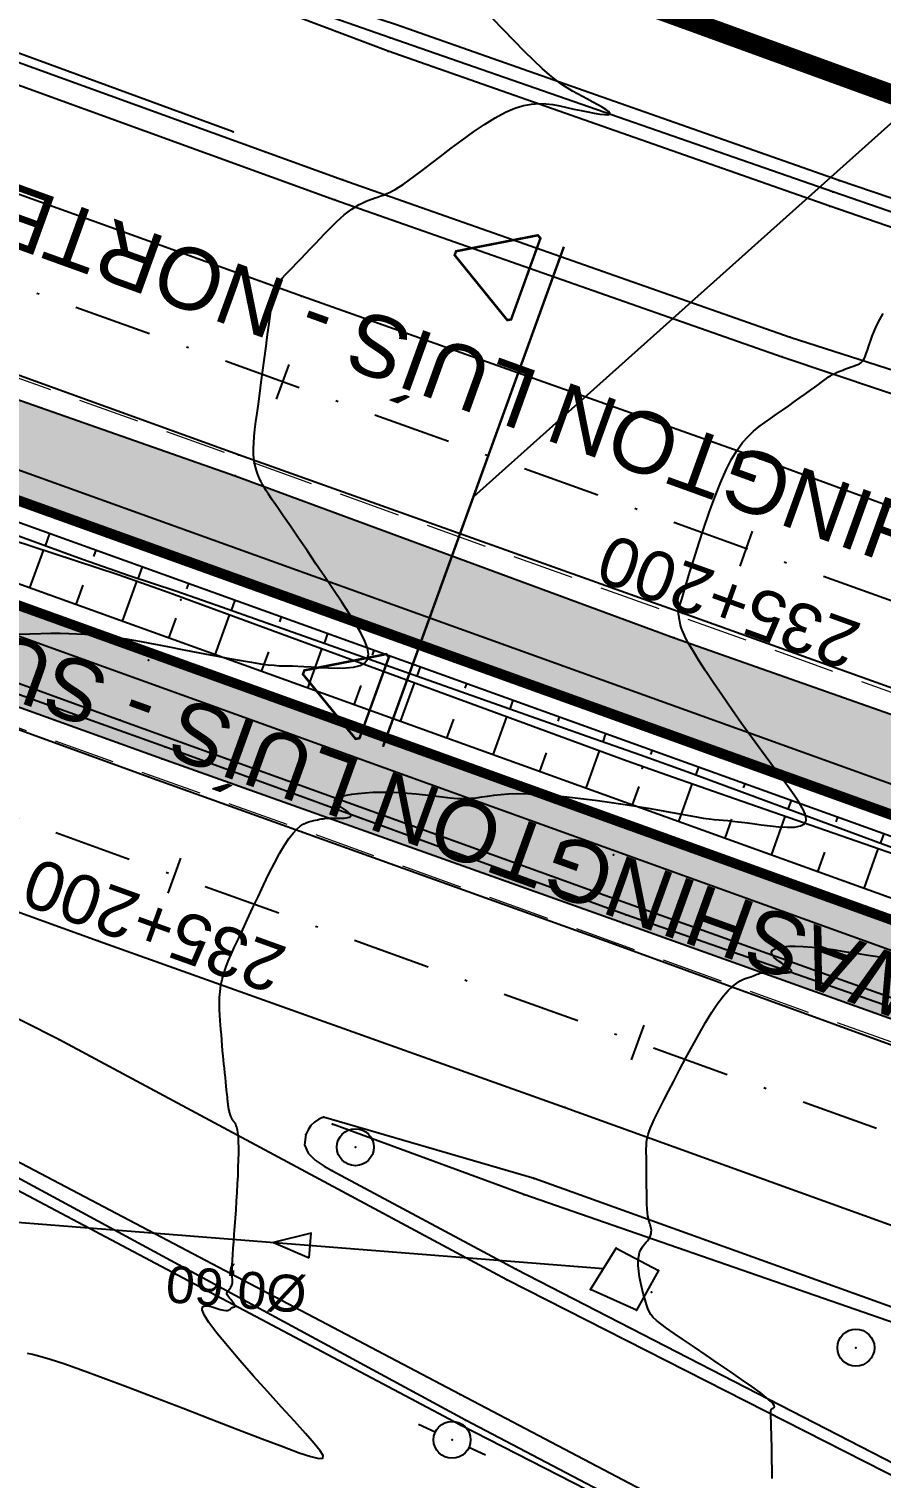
# Model space of a CAD drawing. Header units: metres. Extents: x 820373 to 834957, y 7564678 to 7566875.
# Drawn here: x 821637.9 to 821672.5, y 7564833.9 to 7564892.8 of the extents above; entities that cross this region are included whole.
import ezdxf
from ezdxf.enums import TextEntityAlignment as Align

# ---------------------------------------------------------------- set-up
doc = ezdxf.new("R2010")
doc.units = ezdxf.units.M
for name, pattern in [('XREF_GEO$0$DASHDOT', [25.4, 12.7, -6.35, 0, -6.35]), ('XREF_GEO$0$DASHED2', [0.375, 0.25, -0.125]), ('XREF_GEO$0$DGNStyle3', [83.551646, 59.679747, -23.871899]), ('XREF_GEO$0$DIVIDE', [1.25, 0.5, -0.25, 0, -0.25, 0, -0.25]), ('XREF_SPV$0$DASHED2', [0.375, 0.25, -0.125])]:
    doc.linetypes.add(name, pattern=pattern)
for name, color, linetype in [('XREF_GEO$0$F-HZ-ACOSTAMENTO', 73, 'Continuous'), ('XREF_GEO$0$F-HZ-BARREIRA', 107, 'Continuous'), ('XREF_GEO$0$F-HZ-BORDO', 165, 'Continuous'), ('XREF_GEO$0$F-HZ-EIXO', 42, 'XREF_GEO$0$DASHDOT'), ('XREF_GEO$0$F-HZ-ESTACA', 73, 'Continuous'), ('XREF_GEO$0$F-HZ-FAIXA-DOMINIO-EXIST', 252, 'XREF_GEO$0$DIVIDE'), ('XREF_GEO$0$F-HZ-NOMES', 134, 'Continuous'), ('XREF_GEO$0$F-HZ-OFFSET', 11, 'Continuous'), ('XREF_GEO$0$F-HZ-OFFSET-ATERRO', 42, 'Continuous'), ('XREF_PAV$0$P-TH01_FXAD_227.95_237.15_C_PAV.TIPO-V', 214, 'Continuous'), ('XREF_PAV$0$P-TH01_FXAD_230.75_240.70_D_PAV.TIPO-V', 214, 'Continuous'), ('XREF_SPV$0$P-SEÇÕES', 2, 'Continuous'), ('XREF_TOP$0$T-DI-CERCA_DE_ARAME', 23, 'XREF_TOP$0$CERCA_DE_ARAME'), ('XREF_TOP$0$T-EU-POSTE', 23, 'Continuous'), ('XREF_TOP$0$T-HD-VALETA_SARJETA', 132, 'Continuous'), ('XREF_TOP$0$T-HM-COTA', 252, 'Continuous'), ('XREF_TOP$0$T-HM-CURVA_INTERMEDIÁRIA', 252, 'Continuous'), ('XREF_TOP$0$T-IU-CAIXA', 23, 'Continuous'), ('XREF_TOP$0$T-IU-TUBO', 23, 'Continuous'), ('XREF_TOP$0$T-OA-DEFENSA', 31, 'Continuous'), ('XREF_TOP$0$T-SI-FAIXA', 23, 'Continuous'), ('XREF_TOP$0$T-SI-PLACA', 252, 'Continuous'), ('XREF_TOP$0$T-SV-GUARD_RAIL', 23, 'Continuous'), ('XREF_TOP$0$T-SV-RUA_PAVIMENTADA', 23, 'Continuous')]:
    doc.layers.add(name, color=color, linetype=linetype)
doc.layers.add('XREF_GEO$0$F-HZ-ARRED-VALETA', color=11, linetype='Continuous', lineweight=0)
doc.layers.add('XREF_GEO$0$F-HZ-FAIXA', color=11, linetype='XREF_GEO$0$DGNStyle3', lineweight=0)
doc.styles.add('XREF_GEO$0$ARIAL', font='arial.ttf')
doc.styles.add('XREF_TOP$0$ROMANS', font='arial.ttf', dxfattribs={"height": 1.5})
doc.styles.add('XREF_TOP$0$Standard', font='arial.ttf')
doc.linetypes.add('XREF_TOP$0$CERCA_DE_ARAME', pattern='A,0.15,-0.05,["X",XREF_TOP$0$Standard,S=0.05,R=0,X=-0.0175,Y=-0.025],-0.05', length=0.25)

# ---------------------------------------------------------------- blocks, each defined once
blk = doc.blocks.new('XREF_TOP$0$PONTO')
at = {"layer": 'XREF_TOP$0$T-HM-COTA'}
blk.add_point((0, 0), dxfattribs=at)
blk = doc.blocks.new('XREF_TOP$0$PLACA 01')
blk.add_circle((0, 0), 0.75)
at = {"style": 'XREF_TOP$0$ROMANS'}
blk.add_attdef('PL', text='', height=1.5, dxfattribs=at).set_placement((1.5, 0), align=Align.MIDDLE_LEFT)
blk = doc.blocks.new('XREF_TOP$0$POSTE 01')
for points in [[(-1.5, 0), (-0.75, 0)], [(0.75, 0), (1.5, 0)]]:
    blk.add_lwpolyline(points)
blk.add_circle((0, 0), 0.75)
at = {"style": 'XREF_TOP$0$ROMANS'}
blk.add_attdef('PST', text='', height=1.5, dxfattribs=at).set_placement((2.25, 0), align=Align.MIDDLE_LEFT)
blk = doc.blocks.new('XREF_TOP$0$TUBULAÇÃO')
blk.add_lwpolyline([(-0.5, 0), (0.5, 0), (0, 1.5)], close=True)
at = {"style": 'XREF_TOP$0$ROMANS'}
blk.add_attdef('T', text='', height=1.5, rotation=90, dxfattribs=at).set_placement((-2, 0), align=Align.MIDDLE_LEFT)
blk = doc.blocks.new('XREF_TOP')
at = {"layer": 'XREF_TOP$0$T-OA-DEFENSA', "transparency": 33554610}
h = blk.add_hatch(dxfattribs=at)
h.set_pattern_fill('AR-CONC', color=256, scale=0.25)
h.set_pattern_definition([(50, (0, 0), (1.7931504565, -0.15688033746), [0.1875, -2.0625]), (355, (0, 0), (-0.34687833403, 1.88048033425), [0.15, -1.65]), (100.45144446, (0.1494, -0.013), (1.4462721168, 1.72359997742), [0.15935048, -1.75285528]), (46.1842, (0, 0.5), (2.6681033267, -0.413798202), [0.28125, -3.09375]), (96.63563549, (0.2223, 0.4655), (2.3366548642, 2.4352965019), [0.239025855, -2.6292844]), (351.18416399, (0, 0.5), (2.3366548626, 2.4352965007), [0.225, -2.4750000025]), (21, (0.25, 0.375), (1.4922676303, -1.00654722666), [0.1875, -2.0625]), (326, (0.25, 0.375), (0.6082883298, 1.8128751126), [0.15, -1.65]), (71.45144474, (0.3744, 0.2911), (2.10055594182, 0.806327882), [0.159350475, -1.75285528]), (37.5, (0, 0), (0.030399638293, 0.83223463458), [0, -1.63, 0, -1.675, 0, -1.65625]), (7.5, (0, 0), (0.65767384361, 0.98602927971), [0, -0.955, 0, -1.5925, 0, -0.63125]), (327.5, (-0.5575, 0), (1.33455609043, -0.056387179336), [0, -0.625, 0, -1.95, 0, -2.5875]), (317.5, (-0.8075, 0), (1.45796542336, 0.25026245583), [0, -0.8125, 0, -1.295, 0, -1.8375])])
h.paths.add_polyline_path([(821172.574, 7565033.444), (821172.429, 7565033.04), (821190.536, 7565026.586), (821208.404, 7565020.208), (821226.574, 7565013.634), (821246.931, 7565006.231), (821265.304, 7564999.639), (821282.189, 7564993.678), (821304.076, 7564985.676), (821321.881, 7564979.311), (821341.651, 7564972.154), (821360.312, 7564965.422), (821378.22, 7564959.057), (821396.629, 7564952.39), (821418.184, 7564944.679), (821437.102, 7564937.89), (821455.234, 7564931.345), (821474.165, 7564924.527), (821491.7, 7564918.232), (821509.747, 7564911.684), (821528.163, 7564905.101), (821548.58, 7564897.727), (821566.649, 7564891.261), (821584.234, 7564884.946), (821607.538, 7564876.54), (821625.681, 7564869.957), (821643.393, 7564863.626), (821662.119, 7564856.809), (821680.072, 7564850.545), (821701.679, 7564842.692), (821720.022, 7564836.174), (821738.15, 7564829.562), (821756.034, 7564823.201), (821773.408, 7564816.895), (821796.267, 7564808.374), (821809.665, 7564803.38), (821809.93, 7564803.685), (821795.731, 7564808.991), (821773.86, 7564817.146), (821755.213, 7564823.876), (821737.897, 7564830.132), (821718.44, 7564837.056), (821701.072, 7564843.311), (821678.007, 7564851.629), (821661.079, 7564857.674), (821641.585, 7564864.709), (821624.397, 7564870.958), (821606.792, 7564877.336), (821584.88, 7564885.176), (821565.558, 7564892.111), (821548.772, 7564898.134), (821529.124, 7564905.299), (821509.708, 7564912.285), (821489.689, 7564919.488), (821471.871, 7564925.977), (821453.576, 7564932.462), (821436.443, 7564938.613), (821417.687, 7564945.326), (821394.707, 7564953.597), (821377.621, 7564959.792), (821359.587, 7564966.28), (821340.149, 7564973.165), (821322.365, 7564979.56), (821301.966, 7564986.976), (821282.242, 7564994.094), (821263.992, 7565000.725), (821245.445, 7565007.414), (821226.056, 7565014.586), (821208.678, 7565020.567), (821189.899, 7565027.261)])
at = {"layer": 'XREF_TOP$0$T-DI-CERCA_DE_ARAME', "ltscale": 20}
for p, q in [((821671.951, 7564890.47, 842.921), (821654.219, 7564896.916, 841.718)), ((821691.179, 7564883.484, 844.01), (821671.951, 7564890.47, 842.921))]:
    blk.add_line(p, q, dxfattribs=at)
at = {"layer": 'XREF_TOP$0$T-HD-VALETA_SARJETA'}
for points in [[(821729.874, 7564862.645, 846.034), (821729.323, 7564862.761, 845.946), (821728.919, 7564863.039, 845.859), (821726.347, 7564866.383, 845.26), (821724.177, 7564867.793, 845.093), (821710.542, 7564872.545, 844.384), (821689.165, 7564879.72, 843.292), (821670.514, 7564886.156, 842.343), (821652.545, 7564892.417, 841.6), (821649.097, 7564893.625, 841.47)], [(821729.817, 7564862.894, 846.08), (821729.517, 7564862.965, 846.024), (821729.363, 7564863.197, 845.967), (821726.874, 7564866.715, 845.498), (821724.384, 7564868.356, 845.311), (821710.657, 7564873.1, 844.604), (821689.371, 7564880.305, 843.493), (821670.77, 7564886.628, 842.484), (821652.763, 7564892.954, 841.75), (821649.221, 7564894.117, 841.673)], [(821729.777, 7564862.364, 846.091), (821729.036, 7564862.539, 846.031), (821728.442, 7564862.876, 845.97), (821726.025, 7564865.917, 845.462), (821723.996, 7564867.283, 845.271), (821710.297, 7564872.01, 844.542), (821688.986, 7564879.167, 843.532), (821670.398, 7564885.58, 842.557), (821652.462, 7564891.87, 841.775), (821648.834, 7564893.239, 841.63)], [(821809.665, 7564803.38, 851.144), (821809.528, 7564803.153, 851.119), (821796.225, 7564808.081, 850.588), (821773.322, 7564816.464, 849.592), (821755.951, 7564822.705, 848.805), (821737.905, 7564829.178, 847.945), (821719.889, 7564835.708, 847.039), (821701.472, 7564842.254, 845.998), (821679.836, 7564850.1, 844.741), (821662.013, 7564856.466, 843.667), (821643.271, 7564863.14, 842.629), (821625.457, 7564869.557, 841.616), (821607.368, 7564876.121, 840.667), (821584.079, 7564884.425, 839.466)]]:
    blk.add_polyline3d(points, dxfattribs=at)
at = {"layer": 'XREF_TOP$0$T-HM-CURVA_INTERMEDIÁRIA', "flags": 128}
for points in [[(821637.464, 7564868.204), (821637.921, 7564868.223), (821638.357, 7564868.235), (821638.764, 7564868.241), (821639.143, 7564868.241), (821639.498, 7564868.235), (821639.83, 7564868.223), (821640.144, 7564868.205), (821640.442, 7564868.183), (821640.729, 7564868.157), (821641.007, 7564868.126), (821641.279, 7564868.092), (821641.553, 7564868.054), (821641.833, 7564868.01), (821642.128, 7564867.96), (821642.442, 7564867.904), (821642.784, 7564867.841), (821643.158, 7564867.769), (821643.573, 7564867.689), (821644.029, 7564867.6), (821644.518, 7564867.505), (821645.023, 7564867.407), (821645.53, 7564867.31), (821646.024, 7564867.218), (821646.491, 7564867.134), (821646.916, 7564867.061), (821647.285, 7564867.004), (821647.587, 7564866.964), (821647.834, 7564866.939), (821648.041, 7564866.925), (821648.225, 7564866.919), (821648.402, 7564866.917), (821648.586, 7564866.915), (821648.795, 7564866.91), (821649.044, 7564866.898), (821649.344, 7564866.877), (821649.681, 7564866.853), (821650.04, 7564866.833), (821650.401, 7564866.823), (821650.747, 7564866.832), (821651.06, 7564866.866), (821651.323, 7564866.933), (821651.518, 7564867.039), (821651.63, 7564867.192), (821651.664, 7564867.39), (821651.624, 7564867.634), (821651.519, 7564867.922), (821651.356, 7564868.254), (821651.14, 7564868.63), (821650.878, 7564869.048), (821650.579, 7564869.507), (821650.248, 7564870.005), (821649.896, 7564870.529), (821649.534, 7564871.064), (821649.173, 7564871.595), (821648.824, 7564872.106), (821648.498, 7564872.583), (821648.205, 7564873.011), (821647.957, 7564873.374), (821647.761, 7564873.663), (821647.612, 7564873.884), (821647.503, 7564874.049), (821647.425, 7564874.171), (821647.371, 7564874.26), (821647.333, 7564874.329), (821647.304, 7564874.389), (821647.274, 7564874.452), (821647.239, 7564874.528), (821647.199, 7564874.62), (821647.156, 7564874.728), (821647.114, 7564874.852), (821647.075, 7564874.993), (821647.04, 7564875.151), (821647.015, 7564875.327), (821646.999, 7564875.522), (821646.997, 7564875.736), (821647.006, 7564875.971), (821647.027, 7564876.23), (821647.057, 7564876.516), (821647.096, 7564876.832), (821647.142, 7564877.179), (821647.194, 7564877.561), (821647.251, 7564877.98), (821647.312, 7564878.436), (821647.375, 7564878.917), (821647.44, 7564879.41), (821647.505, 7564879.902), (821647.569, 7564880.377), (821647.631, 7564880.822), (821647.689, 7564881.223), (821647.743, 7564881.565), (821647.791, 7564881.841), (821647.838, 7564882.056), (821647.886, 7564882.225), (821647.939, 7564882.358), (821648.002, 7564882.468), (821648.078, 7564882.568), (821648.17, 7564882.67), (821648.283, 7564882.786), (821648.419, 7564882.926), (821648.575, 7564883.088), (821648.747, 7564883.268), (821648.931, 7564883.46), (821649.122, 7564883.66), (821649.316, 7564883.864), (821649.51, 7564884.067), (821649.699, 7564884.264), (821649.879, 7564884.453), (821650.051, 7564884.631), (821650.216, 7564884.798), (821650.376, 7564884.954), (821650.532, 7564885.099), (821650.685, 7564885.232), (821650.836, 7564885.353), (821650.986, 7564885.462), (821651.137, 7564885.558), (821651.286, 7564885.642), (821651.432, 7564885.716), (821651.571, 7564885.779), (821651.703, 7564885.834), (821651.824, 7564885.879), (821651.932, 7564885.917), (821652.026, 7564885.948), (821652.103, 7564885.974), (821652.167, 7564885.995), (821652.222, 7564886.013), (821652.27, 7564886.03), (821652.316, 7564886.047), (821652.363, 7564886.066), (821652.415, 7564886.089), (821652.476, 7564886.117), (821652.549, 7564886.152), (821652.64, 7564886.199), (821652.753, 7564886.263), (821652.894, 7564886.35), (821653.068, 7564886.464), (821653.28, 7564886.61), (821653.536, 7564886.795), (821653.84, 7564887.023), (821654.195, 7564887.295), (821654.592, 7564887.603), (821655.02, 7564887.93), (821655.467, 7564888.265), (821655.924, 7564888.592), (821656.377, 7564888.898), (821656.815, 7564889.17), (821657.229, 7564889.393), (821657.608, 7564889.556), (821657.956, 7564889.665), (821658.278, 7564889.726), (821658.581, 7564889.748), (821658.871, 7564889.737), (821659.152, 7564889.702), (821659.432, 7564889.65), (821659.715, 7564889.589), (821660.006, 7564889.525), (821660.296, 7564889.463), (821660.575, 7564889.406), (821660.833, 7564889.358), (821661.061, 7564889.321), (821661.247, 7564889.299), (821661.382, 7564889.295), (821661.456, 7564889.313), (821661.461, 7564889.355), (821661.405, 7564889.419), (821661.298, 7564889.499), (821661.15, 7564889.594), (821660.971, 7564889.698), (821660.771, 7564889.809), (821660.561, 7564889.921), (821660.35, 7564890.033), (821660.146, 7564890.141), (821659.945, 7564890.253), (821659.738, 7564890.378), (821659.52, 7564890.523), (821659.283, 7564890.698), (821659.019, 7564890.911), (821658.722, 7564891.172), (821658.384, 7564891.488), (821658.001, 7564891.864), (821657.585, 7564892.288), (821657.148, 7564892.741), (821656.707, 7564893.205)], [(821637.806, 7564839.011), (821638.021, 7564838.971), (821638.327, 7564838.894), (821638.747, 7564838.77), (821639.301, 7564838.589), (821640.012, 7564838.34), (821640.891, 7564838.017), (821641.903, 7564837.636), (821643.002, 7564837.215), (821644.142, 7564836.775), (821645.276, 7564836.336), (821646.359, 7564835.917), (821647.344, 7564835.537), (821648.186, 7564835.217), (821648.848, 7564834.973), (821649.331, 7564834.812), (821649.646, 7564834.737), (821649.806, 7564834.75), (821649.82, 7564834.854), (821649.701, 7564835.054), (821649.46, 7564835.352), (821649.107, 7564835.751), (821648.657, 7564836.25), (821648.136, 7564836.824), (821647.574, 7564837.445), (821647.002, 7564838.085), (821646.447, 7564838.714), (821645.94, 7564839.305), (821645.51, 7564839.829), (821645.187, 7564840.257), (821644.993, 7564840.568), (821644.913, 7564840.772), (821644.926, 7564840.889), (821645.012, 7564840.936), (821645.149, 7564840.931), (821645.314, 7564840.894), (821645.487, 7564840.841), (821645.647, 7564840.792), (821645.775, 7564840.76), (821645.873, 7564840.747), (821645.946, 7564840.749), (821645.999, 7564840.761), (821646.037, 7564840.781), (821646.064, 7564840.805), (821646.087, 7564840.829), (821646.109, 7564840.85), (821646.135, 7564840.865), (821646.163, 7564840.876), (821646.192, 7564840.884), (821646.218, 7564840.891), (821646.239, 7564840.9), (821646.254, 7564840.913), (821646.258, 7564840.932), (821646.252, 7564840.958), (821646.231, 7564840.994), (821646.2, 7564841.037), (821646.161, 7564841.086), (821646.116, 7564841.139), (821646.07, 7564841.193), (821646.026, 7564841.246), (821645.986, 7564841.295), (821645.953, 7564841.34), (821645.93, 7564841.377), (821645.917, 7564841.409), (821645.913, 7564841.436), (821645.916, 7564841.46), (821645.925, 7564841.482), (821645.939, 7564841.504), (821645.958, 7564841.527), (821645.979, 7564841.552), (821646.003, 7564841.581), (821646.027, 7564841.614), (821646.051, 7564841.65), (821646.074, 7564841.689), (821646.095, 7564841.73), (821646.114, 7564841.773), (821646.128, 7564841.817), (821646.138, 7564841.862), (821646.143, 7564841.909), (821646.143, 7564841.96), (821646.14, 7564842.02), (821646.136, 7564842.093), (821646.132, 7564842.182), (821646.129, 7564842.293), (821646.129, 7564842.428), (821646.133, 7564842.592), (821646.142, 7564842.789), (821646.156, 7564843.015), (821646.174, 7564843.269), (821646.195, 7564843.546), (821646.218, 7564843.844), (821646.242, 7564844.161), (821646.267, 7564844.492), (821646.29, 7564844.835), (821646.313, 7564845.186), (821646.334, 7564845.539), (821646.352, 7564845.89), (821646.368, 7564846.23), (821646.381, 7564846.555), (821646.39, 7564846.858), (821646.395, 7564847.134), (821646.395, 7564847.375), (821646.391, 7564847.578), (821646.383, 7564847.745), (821646.372, 7564847.881), (821646.359, 7564847.988), (821646.345, 7564848.071), (821646.331, 7564848.135), (821646.318, 7564848.183), (821646.307, 7564848.22), (821646.298, 7564848.248), (821646.291, 7564848.27), (821646.286, 7564848.286), (821646.283, 7564848.298), (821646.28, 7564848.307), (821646.278, 7564848.314), (821646.275, 7564848.319), (821646.272, 7564848.325), (821646.267, 7564848.331), (821646.261, 7564848.339), (821646.255, 7564848.347), (821646.247, 7564848.357), (821646.238, 7564848.367), (821646.229, 7564848.379), (821646.219, 7564848.392), (821646.208, 7564848.406), (821646.197, 7564848.421), (821646.186, 7564848.438), (821646.174, 7564848.455), (821646.162, 7564848.474), (821646.149, 7564848.494), (821646.137, 7564848.515), (821646.124, 7564848.538), (821646.112, 7564848.562), (821646.1, 7564848.586), (821646.088, 7564848.613), (821646.076, 7564848.64), (821646.065, 7564848.669), (821646.054, 7564848.699), (821646.044, 7564848.73), (821646.034, 7564848.762), (821646.025, 7564848.796), (821646.016, 7564848.831), (821646.008, 7564848.867), (821646.001, 7564848.904), (821645.994, 7564848.94), (821645.988, 7564848.976), (821645.983, 7564849.01), (821645.978, 7564849.043), (821645.973, 7564849.074), (821645.969, 7564849.103), (821645.966, 7564849.129), (821645.963, 7564849.154), (821645.96, 7564849.177), (821645.958, 7564849.198), (821645.955, 7564849.219), (821645.953, 7564849.238), (821645.952, 7564849.257), (821645.95, 7564849.277), (821645.948, 7564849.3), (821645.945, 7564849.33), (821645.941, 7564849.371), (821645.936, 7564849.425), (821645.928, 7564849.498), (821645.919, 7564849.591), (821645.906, 7564849.71), (821645.891, 7564849.855), (821645.874, 7564850.022), (821645.855, 7564850.202), (821645.835, 7564850.39), (821645.816, 7564850.579), (821645.797, 7564850.76), (821645.779, 7564850.927), (821645.764, 7564851.074), (821645.752, 7564851.193), (821645.743, 7564851.289), (821645.736, 7564851.363), (821645.73, 7564851.419), (821645.727, 7564851.461), (821645.724, 7564851.493), (821645.723, 7564851.517), (821645.722, 7564851.538), (821645.721, 7564851.558), (821645.72, 7564851.577), (821645.719, 7564851.596), (821645.718, 7564851.615), (821645.717, 7564851.634), (821645.716, 7564851.652), (821645.716, 7564851.671), (821645.715, 7564851.688), (821645.714, 7564851.707), (821645.714, 7564851.729), (821645.712, 7564851.759), (821645.709, 7564851.801), (821645.704, 7564851.859), (821645.697, 7564851.937), (821645.688, 7564852.04), (821645.675, 7564852.171), (821645.66, 7564852.333), (821645.644, 7564852.522), (821645.629, 7564852.734), (821645.619, 7564852.964), (821645.616, 7564853.205), (821645.622, 7564853.453), (821645.64, 7564853.703), (821645.672, 7564853.949), (821645.721, 7564854.19), (821645.787, 7564854.428), (821645.871, 7564854.672), (821645.972, 7564854.929), (821646.092, 7564855.204), (821646.23, 7564855.505), (821646.386, 7564855.839), (821646.561, 7564856.212), (821646.754, 7564856.628), (821646.962, 7564857.077), (821647.18, 7564857.543), (821647.402, 7564858.013), (821647.626, 7564858.471), (821647.846, 7564858.904), (821648.057, 7564859.298), (821648.255, 7564859.637), (821648.436, 7564859.911), (821648.602, 7564860.126), (821648.752, 7564860.288), (821648.89, 7564860.407), (821649.015, 7564860.49), (821649.13, 7564860.546), (821649.236, 7564860.584), (821649.335, 7564860.61), (821649.428, 7564860.633), (821649.515, 7564860.654), (821649.597, 7564860.672), (821649.675, 7564860.688), (821649.75, 7564860.702), (821649.822, 7564860.713), (821649.892, 7564860.722), (821649.961, 7564860.728), (821650.029, 7564860.732), (821650.096, 7564860.734), (821650.164, 7564860.735), (821650.232, 7564860.734), (821650.302, 7564860.733), (821650.373, 7564860.732), (821650.447, 7564860.732), (821650.524, 7564860.732), (821650.604, 7564860.734), (821650.683, 7564860.739), (821650.759, 7564860.746), (821650.827, 7564860.757), (821650.884, 7564860.772), (821650.927, 7564860.793), (821650.951, 7564860.819), (821650.953, 7564860.851), (821650.931, 7564860.891), (821650.887, 7564860.936), (821650.827, 7564860.986), (821650.756, 7564861.04), (821650.676, 7564861.095), (821650.594, 7564861.152), (821650.513, 7564861.209), (821650.438, 7564861.264), (821650.373, 7564861.316), (821650.323, 7564861.367), (821650.293, 7564861.414), (821650.287, 7564861.46), (821650.309, 7564861.504), (821650.364, 7564861.547), (821650.457, 7564861.588), (821650.591, 7564861.628), (821650.77, 7564861.668), (821650.991, 7564861.704), (821651.247, 7564861.737), (821651.533, 7564861.764), (821651.845, 7564861.783), (821652.178, 7564861.793), (821652.525, 7564861.793), (821652.883, 7564861.78), (821653.245, 7564861.755), (821653.607, 7564861.719), (821653.966, 7564861.678), (821654.316, 7564861.635), (821654.655, 7564861.595), (821654.977, 7564861.561), (821655.279, 7564861.538), (821655.556, 7564861.529), (821655.807, 7564861.539), (821656.041, 7564861.562), (821656.269, 7564861.595), (821656.502, 7564861.632), (821656.753, 7564861.669), (821657.033, 7564861.701), (821657.353, 7564861.724), (821657.725, 7564861.732), (821658.157, 7564861.722), (821658.641, 7564861.695), (821659.165, 7564861.653), (821659.718, 7564861.599), (821660.289, 7564861.534), (821660.866, 7564861.462), (821661.437, 7564861.383), (821661.991, 7564861.301), (821662.519, 7564861.217), (821663.016, 7564861.134), (821663.481, 7564861.053), (821663.913, 7564860.976), (821664.308, 7564860.904), (821664.666, 7564860.839), (821664.984, 7564860.784), (821665.261, 7564860.739), (821665.498, 7564860.705), (821665.703, 7564860.681), (821665.889, 7564860.663), (821666.067, 7564860.649), (821666.25, 7564860.634), (821666.449, 7564860.616), (821666.677, 7564860.591), (821666.944, 7564860.557), (821667.259, 7564860.513), (821667.607, 7564860.463), (821667.97, 7564860.417), (821668.33, 7564860.382), (821668.669, 7564860.365), (821668.967, 7564860.375), (821669.207, 7564860.42), (821669.37, 7564860.506), (821669.442, 7564860.642), (821669.427, 7564860.827), (821669.334, 7564861.061), (821669.172, 7564861.343), (821668.949, 7564861.674), (821668.673, 7564862.053), (821668.353, 7564862.479), (821667.998, 7564862.952), (821667.617, 7564863.469), (821667.219, 7564864.017), (821666.816, 7564864.582), (821666.418, 7564865.149), (821666.034, 7564865.703), (821665.676, 7564866.229), (821665.354, 7564866.712), (821665.079, 7564867.138), (821664.857, 7564867.495), (821664.686, 7564867.788), (821664.557, 7564868.025), (821664.465, 7564868.214), (821664.402, 7564868.363), (821664.362, 7564868.481), (821664.337, 7564868.576), (821664.32, 7564868.655), (821664.307, 7564868.726), (821664.295, 7564868.791), (821664.284, 7564868.848), (821664.275, 7564868.9), (821664.268, 7564868.945), (821664.261, 7564868.983), (821664.256, 7564869.016), (821664.251, 7564869.043), (821664.248, 7564869.064), (821664.245, 7564869.081), (821664.243, 7564869.093), (821664.241, 7564869.103), (821664.24, 7564869.11), (821664.24, 7564869.115), (821664.24, 7564869.12), (821664.24, 7564869.125), (821664.241, 7564869.132), (821664.246, 7564869.154), (821664.26, 7564869.201), (821664.285, 7564869.288), (821664.325, 7564869.426), (821664.385, 7564869.628), (821664.468, 7564869.907), (821664.578, 7564870.275), (821664.718, 7564870.739), (821664.885, 7564871.282), (821665.073, 7564871.88), (821665.278, 7564872.509), (821665.497, 7564873.146), (821665.724, 7564873.768), (821665.954, 7564874.351), (821666.184, 7564874.872), (821666.411, 7564875.312), (821666.633, 7564875.678), (821666.854, 7564875.981), (821667.075, 7564876.233), (821667.297, 7564876.446), (821667.522, 7564876.631), (821667.753, 7564876.799), (821667.989, 7564876.963), (821668.233, 7564877.131), (821668.481, 7564877.303), (821668.727, 7564877.475), (821668.968, 7564877.645), (821669.199, 7564877.809), (821669.416, 7564877.964), (821669.613, 7564878.107), (821669.787, 7564878.235), (821669.934, 7564878.344), (821670.059, 7564878.438), (821670.165, 7564878.517), (821670.258, 7564878.586), (821670.343, 7564878.645), (821670.425, 7564878.697), (821670.508, 7564878.745), (821670.598, 7564878.791), (821670.699, 7564878.837), (821670.808, 7564878.883), (821670.922, 7564878.928), (821671.038, 7564878.972), (821671.153, 7564879.014), (821671.263, 7564879.053), (821671.365, 7564879.09), (821671.456, 7564879.123), (821671.533, 7564879.153), (821671.599, 7564879.182), (821671.655, 7564879.216), (821671.703, 7564879.259), (821671.747, 7564879.314), (821671.789, 7564879.385), (821671.83, 7564879.477), (821671.875, 7564879.595), (821671.924, 7564879.739), (821671.98, 7564879.909), (821672.045, 7564880.099), (821672.12, 7564880.306), (821672.207, 7564880.526), (821672.307, 7564880.754), (821672.423, 7564880.986), (821672.556, 7564881.218)], [(821668.061, 7564833.927), (821668.053, 7564834.311), (821668.047, 7564834.662), (821668.041, 7564834.981), (821668.036, 7564835.268), (821668.031, 7564835.524), (821668.027, 7564835.751), (821668.022, 7564835.95), (821668.017, 7564836.122), (821668.012, 7564836.268), (821668.006, 7564836.389), (821668.001, 7564836.488), (821667.997, 7564836.568), (821667.998, 7564836.63), (821668.003, 7564836.679), (821668.014, 7564836.715), (821668.034, 7564836.742), (821668.062, 7564836.763), (821668.098, 7564836.78), (821668.132, 7564836.801), (821668.151, 7564836.833), (821668.142, 7564836.882), (821668.091, 7564836.957), (821667.986, 7564837.065), (821667.815, 7564837.214), (821667.564, 7564837.41), (821667.225, 7564837.657), (821666.816, 7564837.946), (821666.357, 7564838.263), (821665.87, 7564838.596), (821665.378, 7564838.93), (821664.9, 7564839.253), (821664.46, 7564839.552), (821664.079, 7564839.812), (821663.772, 7564840.025), (821663.535, 7564840.198), (821663.357, 7564840.341), (821663.225, 7564840.465), (821663.131, 7564840.581), (821663.061, 7564840.699), (821663.007, 7564840.83), (821662.955, 7564840.986), (821662.899, 7564841.172), (821662.838, 7564841.386), (821662.778, 7564841.618), (821662.722, 7564841.86), (821662.674, 7564842.104), (821662.637, 7564842.343), (821662.617, 7564842.568), (821662.615, 7564842.771), (821662.636, 7564842.946), (821662.676, 7564843.095), (821662.729, 7564843.221), (821662.792, 7564843.329), (821662.86, 7564843.422), (821662.928, 7564843.504), (821662.992, 7564843.58), (821663.047, 7564843.652), (821663.089, 7564843.724), (821663.119, 7564843.795), (821663.138, 7564843.866), (821663.148, 7564843.935), (821663.15, 7564844.001), (821663.145, 7564844.064), (821663.135, 7564844.123), (821663.121, 7564844.177), (821663.105, 7564844.226), (821663.087, 7564844.275), (821663.068, 7564844.329), (821663.049, 7564844.394), (821663.03, 7564844.475), (821663.012, 7564844.578), (821662.997, 7564844.708), (821662.983, 7564844.87), (821662.973, 7564845.068), (821662.966, 7564845.295), (821662.961, 7564845.544), (821662.957, 7564845.804), (821662.955, 7564846.068), (821662.953, 7564846.327), (821662.951, 7564846.572), (821662.949, 7564846.795), (821662.947, 7564846.99), (821662.945, 7564847.158), (821662.945, 7564847.305), (821662.948, 7564847.436), (821662.955, 7564847.556), (821662.969, 7564847.669), (821662.991, 7564847.781), (821663.021, 7564847.896), (821663.061, 7564848.019), (821663.115, 7564848.157), (821663.184, 7564848.316), (821663.27, 7564848.502), (821663.377, 7564848.722), (821663.507, 7564848.982), (821663.663, 7564849.289), (821663.847, 7564849.648), (821664.06, 7564850.062), (821664.297, 7564850.519), (821664.551, 7564851.002), (821664.816, 7564851.494), (821665.086, 7564851.978), (821665.353, 7564852.439), (821665.611, 7564852.859), (821665.854, 7564853.221), (821666.075, 7564853.514), (821666.276, 7564853.742), (821666.457, 7564853.915), (821666.619, 7564854.041), (821666.763, 7564854.13), (821666.89, 7564854.191), (821667.002, 7564854.232), (821667.099, 7564854.264), (821667.184, 7564854.294), (821667.257, 7564854.323), (821667.323, 7564854.35), (821667.383, 7564854.375), (821667.441, 7564854.398), (821667.499, 7564854.418), (821667.559, 7564854.435), (821667.625, 7564854.448), (821667.698, 7564854.457), (821667.777, 7564854.463), (821667.862, 7564854.466), (821667.949, 7564854.466), (821668.039, 7564854.465), (821668.129, 7564854.463), (821668.217, 7564854.46), (821668.303, 7564854.457), (821668.384, 7564854.455), (821668.46, 7564854.453), (821668.531, 7564854.453), (821668.597, 7564854.454), (821668.655, 7564854.457), (821668.707, 7564854.462), (821668.752, 7564854.468), (821668.789, 7564854.477), (821668.818, 7564854.488), (821668.836, 7564854.502), (821668.844, 7564854.521), (821668.838, 7564854.544), (821668.817, 7564854.574), (821668.78, 7564854.611), (821668.725, 7564854.655), (821668.65, 7564854.708), (821668.556, 7564854.77), (821668.449, 7564854.84), (821668.338, 7564854.916), (821668.231, 7564854.995), (821668.138, 7564855.075), (821668.067, 7564855.155), (821668.026, 7564855.232), (821668.025, 7564855.304), (821668.07, 7564855.369), (821668.162, 7564855.427), (821668.301, 7564855.474), (821668.487, 7564855.509), (821668.717, 7564855.532), (821668.993, 7564855.539), (821669.313, 7564855.53), (821669.677, 7564855.503), (821670.083, 7564855.457), (821670.522, 7564855.396), (821670.986, 7564855.326), (821671.466, 7564855.25), (821671.951, 7564855.174), (821672.434, 7564855.103), (821672.903, 7564855.042)]]:
    blk.add_lwpolyline(points, dxfattribs=at)
at = {"layer": 'XREF_TOP$0$T-IU-CAIXA'}
blk.add_polyline3d([(821662.542, 7564840.756, 843.987), (821660.683, 7564841.604, 843.963), (821661.722, 7564843.275, 843.967), (821663.445, 7564842.375, 843.989)], close=True, dxfattribs=at)
at = {"layer": 'XREF_TOP$0$T-IU-TUBO', "elevation": 843.965}
blk.add_lwpolyline([(821661.202, 7564842.44), (821637.4, 7564844.321)], dxfattribs=at)
at = {"layer": 'XREF_TOP$0$T-OA-DEFENSA', "ltscale": 22}
for points in [[(821584.88, 7564885.176, 839.396), (821606.792, 7564877.336, 840.516), (821624.397, 7564870.958, 841.461), (821641.585, 7564864.709, 842.483), (821661.079, 7564857.674, 843.667), (821678.007, 7564851.629, 844.543), (821701.072, 7564843.311, 845.891), (821718.44, 7564837.056, 846.861), (821737.897, 7564830.132, 847.88), (821755.213, 7564823.876, 848.755)], [(821756.034, 7564823.201, 848.753), (821738.15, 7564829.562, 847.889), (821720.022, 7564836.174, 846.983), (821701.679, 7564842.692, 845.928), (821680.072, 7564850.545, 844.666), (821662.119, 7564856.809, 843.598), (821643.393, 7564863.626, 842.57), (821625.681, 7564869.957, 841.592), (821607.538, 7564876.54, 840.619), (821584.234, 7564884.946, 839.373)]]:
    blk.add_polyline3d(points, dxfattribs=at)
at = {"layer": 'XREF_TOP$0$T-SI-FAIXA'}
for points in [[(821592.064, 7564906.6, 838.707), (821614.376, 7564898.647, 840.079), (821632.434, 7564892.317, 841.038), (821650.304, 7564885.833, 841.966), (821668.466, 7564879.46, 842.882), (821686.532, 7564873.403, 843.944), (821708.827, 7564866.878, 845.111), (821727.509, 7564862.243, 846.03), (821734.637, 7564860.741, 846.307), (821735.054, 7564860.743, 846.298), (821746.164, 7564858.681, 846.565), (821764.881, 7564855.419, 847.006), (821782.138, 7564852.266, 846.963), (821808.516, 7564847.423, 846.632), (821821.497, 7564845.6, 845.898), (821826.225, 7564845.075, 845.716), (821830.981, 7564844.946, 845.546), (821835.732, 7564845.212, 845.389), (821840.444, 7564845.874, 845.244), (821845.088, 7564846.924, 845.111), (821851.38, 7564848.922, 844.956), (821857.618, 7564851.972, 844.802)], [(821856.493, 7564807.571, 852.003), (821838.402, 7564814.048, 851.384), (821820.231, 7564820.532, 850.729), (821801.937, 7564827.138, 849.975), (821779.23, 7564835.247, 848.971), (821761.34, 7564841.667, 848.129), (821743.437, 7564848.103, 847.216), (821725.766, 7564854.449, 846.316), (821707.183, 7564861.072, 845.281), (821685.192, 7564868.858, 844.1), (821667.559, 7564875.32, 843.072), (821648.948, 7564881.922, 842.057), (821630.928, 7564888.409, 841.158), (821613.331, 7564894.812, 840.185), (821591.439, 7564902.729, 838.851)], [(821854.116, 7564800.967, 852.014), (821854.112, 7564800.969, 852.014), (821836.326, 7564807.429, 851.414), (821817.256, 7564814.336, 850.74), (821799.779, 7564820.585, 849.953), (821776.872, 7564828.949, 848.981), (821759.28, 7564835.166, 848.161), (821741.395, 7564841.58, 847.254), (821722.358, 7564848.361, 846.254), (821704.98, 7564854.545, 845.271), (821682.487, 7564862.582, 843.994), (821664.411, 7564869.052, 843.01), (821646.388, 7564875.488, 841.973), (821628.16, 7564882.08, 841.095), (821610.18, 7564888.596, 840.135), (821588.019, 7564896.526, 838.829)], [(821583.895, 7564883.794, 839.535), (821607.03, 7564875.292, 840.736), (821625.105, 7564868.828, 841.664), (821642.745, 7564862.413, 842.68), (821661.673, 7564855.618, 843.743), (821679.443, 7564849.149, 844.777), (821701.059, 7564841.316, 846.037), (821719.471, 7564834.715, 847.091), (821737.428, 7564828.202, 847.984), (821755.499, 7564821.669, 848.858), (821772.923, 7564815.467, 849.638), (821795.88, 7564807.241, 850.635), (821812.266, 7564801.35, 851.29), (821830.856, 7564794.721, 851.929), (821847.926, 7564788.467, 852.514), (821849.419, 7564787.915, 852.552)], [(821581.073, 7564877.3, 839.573), (821604.62, 7564868.839, 840.773), (821622.837, 7564862.212, 841.711), (821640.69, 7564855.753, 842.725), (821659.647, 7564848.985, 843.811), (821677.54, 7564842.533, 844.847), (821697.005, 7564835.479, 845.967), (821717.149, 7564828.248, 847.096), (821734.999, 7564821.718, 848.009), (821753.351, 7564815.157, 848.874), (821770.322, 7564809.043, 849.616), (821793.554, 7564800.664, 850.633), (821809.953, 7564794.828, 851.314), (821828.583, 7564788.093, 851.954), (821845.94, 7564781.791, 852.492), (821847.063, 7564781.369, 852.523)], [(821732.832, 7564796.647, 844.955), (821709.408, 7564809.009, 844.854), (821690.191, 7564819.037, 844.552), (821672.044, 7564828.584, 844.151), (821655.389, 7564837.337, 843.508), (821636.793, 7564847.122, 842.494), (821619.749, 7564855.617, 841.473), (821602.614, 7564863.299, 840.618), (821579.515, 7564872.404, 839.313)], [(821735.734, 7564801.218, 845.034), (821711.826, 7564813.928, 844.923), (821692.024, 7564824.089, 844.622), (821674.239, 7564833.368, 844.241), (821657.285, 7564841.994, 843.584), (821639.098, 7564851.741, 842.604), (821621.816, 7564860.462, 841.602), (821604.62, 7564868.839, 840.773)]]:
    blk.add_polyline3d(points, dxfattribs=at)
at = {"layer": 'XREF_TOP$0$T-SV-GUARD_RAIL'}
for points in [[(821646.177, 7564888.6, 841.656), (821633.062, 7564893.407, 840.897), (821614.822, 7564899.819, 839.93), (821604.225, 7564903.717, 839.348)], [(821715.976, 7564824.58, 846.976), (821695.754, 7564831.955, 845.854), (821676.027, 7564839.183, 844.704), (821657.978, 7564845.458, 843.714), (821650.202, 7564848.307, 843.324)]]:
    blk.add_polyline3d(points, dxfattribs=at)
at = {"layer": 'XREF_TOP$0$T-SV-GUARD_RAIL', "ltscale": 22}
blk.add_polyline3d([(821732.275, 7564795.811, 844.855), (821708.957, 7564808.147, 844.735), (821689.718, 7564818.112, 844.462), (821671.95, 7564827.615, 844.068), (821655.399, 7564836.085, 843.549), (821636.261, 7564846.227, 842.381), (821619.228, 7564854.35, 841.311), (821611.298, 7564857.124, 841.133)], dxfattribs=at)
at = {"layer": 'XREF_TOP$0$T-SV-RUA_PAVIMENTADA', "ltscale": 22}
for points in [[(821592.423, 7564907.611, 838.661), (821614.729, 7564899.548, 840.025), (821632.797, 7564893.108, 840.953), (821650.623, 7564886.651, 841.914), (821668.781, 7564880.259, 842.821), (821686.851, 7564874.469, 843.885), (821709.108, 7564867.786, 845.046), (821727.743, 7564862.828, 845.986), (821729.036, 7564862.539, 846.031)], [(821587.764, 7564895.811, 838.818), (821609.888, 7564887.7, 840.093), (821627.853, 7564881.085, 841.039), (821646.258, 7564874.63, 841.935), (821664.073, 7564868.051, 842.979), (821682.127, 7564861.698, 843.93), (821704.79, 7564853.621, 845.215), (821722.004, 7564847.361, 846.193), (821740.972, 7564840.626, 847.192), (821758.949, 7564834.152, 848.085), (821776.627, 7564827.875, 848.938), (821799.485, 7564819.619, 849.896), (821819.996, 7564812.319, 850.801)], [(821747.893, 7564777.237, 845.068), (821747.125, 7564779.618, 845.05), (821746.163, 7564781.927, 845.032), (821745.015, 7564784.15, 845.015), (821743.688, 7564786.27, 844.998), (821742.19, 7564788.274, 844.982), (821740.524, 7564790.157, 844.966), (821738.707, 7564791.895, 844.95), (821736.753, 7564793.478, 844.935), (821734.675, 7564794.893, 844.92), (821732.487, 7564796.131, 844.905), (821709.11, 7564808.497, 844.825), (821689.959, 7564818.384, 844.547), (821671.929, 7564827.72, 844.108), (821655.609, 7564836.287, 843.547), (821636.557, 7564846.598, 842.467), (821619.569, 7564855.335, 841.465), (821602.379, 7564862.641, 840.562), (821579.333, 7564871.688, 839.332)], [(821734.037, 7564818.284, 847.942), (821715.994, 7564825.21, 846.99), (821695.843, 7564832.575, 845.916), (821676.155, 7564839.713, 844.753), (821658.389, 7564846.105, 843.74), (821649.839, 7564848.594, 843.226), (821649.648, 7564848.512, 843.215), (821649.475, 7564848.396, 843.205), (821649.328, 7564848.25, 843.196), (821649.21, 7564848.079, 843.188), (821649.125, 7564847.888, 843.182), (821649.072, 7564847.476, 843.175), (821649.213, 7564847.136, 843.175), (821649.504, 7564846.846, 843.183), (821649.861, 7564846.609, 843.197), (821650.175, 7564846.432, 843.215), (821657.667, 7564842.425, 843.606), (821674.438, 7564833.795, 844.213), (821692.431, 7564824.555, 844.598), (821712.017, 7564814.237, 844.912), (821736.001, 7564801.636, 845)]]:
    blk.add_polyline3d(points, dxfattribs=at)
at = {"layer": 'XREF_TOP$0$T-EU-POSTE', "rotation": 155.5308673040815}
blk.add_blockref('XREF_TOP$0$POSTE 01', (821655.058, 7564835.495, 843.533), dxfattribs=at)
at = {"layer": 'XREF_TOP$0$T-HM-COTA', "rotation": 155.5308333333333}
for p in [(821652.462, 7564891.87, 841.775), (821652.545, 7564892.417, 841.6), (821671.951, 7564890.47, 842.921), (821646.177, 7564888.6, 841.656), (821650.623, 7564886.651, 841.914), (821670.77, 7564886.628, 842.484), (821670.514, 7564886.156, 842.343), (821650.304, 7564885.833, 841.966), (821670.398, 7564885.58, 842.557), (821648.948, 7564881.922, 842.057), (821668.781, 7564880.259, 842.821), (821668.466, 7564879.46, 842.882), (821646.388, 7564875.488, 841.973), (821667.559, 7564875.32, 843.072), (821646.258, 7564874.63, 841.935), (821644.05, 7564869.604, 841.489), (821664.411, 7564869.052, 843.01), (821664.073, 7564868.051, 842.979), (821642.734, 7564867.142, 842.183), (821641.585, 7564864.709, 842.483), (821643.393, 7564863.626, 842.57), (821643.271, 7564863.14, 842.629), (821662.775, 7564862.759, 842.63), (821642.745, 7564862.413, 842.68), (821661.607, 7564859.248, 843.53), (821661.079, 7564857.674, 843.667), (821662.119, 7564856.809, 843.598), (821662.013, 7564856.466, 843.667), (821640.69, 7564855.753, 842.725), (821661.673, 7564855.618, 843.743), (821639.098, 7564851.741, 842.604), (821659.647, 7564848.985, 843.811), (821649.839, 7564848.594, 843.226), (821649.125, 7564847.888, 843.182), (821650.202, 7564848.307, 843.324), (821651.132, 7564847.375, 843.393), (821650.175, 7564846.432, 843.215), (821658.389, 7564846.105, 843.74), (821657.978, 7564845.458, 843.714), (821661.722, 7564843.275, 843.967), (821657.285, 7564841.994, 843.584), (821657.667, 7564842.425, 843.606), (821663.445, 7564842.375, 843.989), (821660.683, 7564841.604, 843.963), (821663.158, 7564841.491, 843.325), (821662.542, 7564840.756, 843.987), (821671.456, 7564839.236, 844.568), (821655.389, 7564837.337, 843.508), (821655.399, 7564836.085, 843.549), (821655.609, 7564836.287, 843.547), (821655.058, 7564835.495, 843.533)]:
    blk.add_blockref('XREF_TOP$0$PONTO', p, dxfattribs=at)
at = {"layer": 'XREF_TOP$0$T-IU-TUBO', "rotation": 85.48014419774138}
blk.add_blockref('XREF_TOP$0$TUBULAÇÃO', (821649.301, 7564843.381, 843.965), dxfattribs=at).add_auto_attribs({'T': 'Ø0,60'})
at = {"layer": 'XREF_TOP$0$T-SI-PLACA', "rotation": 155.5308673040815}
for p in [(821651.132, 7564847.375, 843.393), (821671.456, 7564839.236, 844.568)]:
    blk.add_blockref('XREF_TOP$0$PLACA 01', p, dxfattribs=at)
blk = doc.blocks.new('XREF_GEO$0$AeccTickLine')
at = {"layer": 'XREF_GEO$0$F-HZ-ESTACA', "lineweight": -2}
blk.add_line((0, 1), (0, -1), dxfattribs=at)
blk = doc.blocks.new('XREF_GEO')
at = {"layer": 'XREF_GEO$0$F-HZ-ACOSTAMENTO'}
for p, q in [((821850.991, 7564792.285), (821173.579, 7565036.236)), ((821852.48, 7564796.421), (821451.795, 7564940.626))]:
    blk.add_line(p, q, dxfattribs=at)
at = {"layer": 'XREF_GEO$0$F-HZ-ARRED-VALETA', "lineweight": -3, "ltscale": 0.25}
blk.add_line((821818.706, 7564804.974), (821173.917, 7565037.177), dxfattribs=at)
at = {"layer": 'XREF_GEO$0$F-HZ-ARRED-VALETA', "lineweight": -3, "ltscale": 0.25, "flags": 128}
blk.add_lwpolyline([(821820.753, 7564806.777), (821451.456, 7564939.685)], dxfattribs=at)
at = {"layer": 'XREF_GEO$0$F-HZ-BARREIRA', "linetype": 'Continuous', "ltscale": 5, "const_width": 0.38}
for points in [[(821818.01, 7564804.364), (821173.643, 7565036.415)], [(821821.45, 7564807.387), (821451.731, 7564940.447)]]:
    blk.add_lwpolyline(points, dxfattribs=at)
at = {"layer": 'XREF_GEO$0$F-HZ-BORDO'}
blk.add_line((821850.653, 7564791.344), (821173.24, 7565035.295), dxfattribs=at)
blk.add_lwpolyline([(821852.819, 7564797.362), (821452.134, 7564941.567)], dxfattribs=at)
at = {"layer": 'XREF_GEO$0$F-HZ-EIXO', "linetype": 'XREF_GEO$0$DASHDOT', "lineweight": -3, "ltscale": 0.25, "flags": 128}
blk.add_lwpolyline([(821855.189, 7564803.949), (821177.727, 7565047.763)], dxfattribs=at)
at = {"layer": 'XREF_GEO$0$F-HZ-EIXO', "ltscale": 0.25, "flags": 128}
blk.add_lwpolyline([(821848.282, 7564784.757), (821170.87, 7565028.709)], dxfattribs=at)
at = {"layer": 'XREF_GEO$0$F-HZ-FAIXA', "linetype": 'XREF_GEO$0$DASHED2', "ltscale": 10}
blk.add_line((821849.467, 7564788.051), (821172.055, 7565032.002), dxfattribs=at)
at = {"layer": 'XREF_GEO$0$F-HZ-FAIXA', "linetype": 'XREF_GEO$0$DASHED2', "ltscale": 10, "flags": 128}
blk.add_lwpolyline([(821854.004, 7564800.655), (821453.319, 7564944.86, -0.00559), (821390.531, 7564968.253, 0.00559), (821327.597, 7564991.701), (821271.142, 7565012.018, 0.00559), (821207.699, 7565034.053, -0.002741), (821176.608, 7565044.653)], format="xyb", dxfattribs=at)
at = {"layer": 'XREF_GEO$0$F-HZ-FAIXA-DOMINIO-EXIST', "ltscale": 5, "const_width": 0.8, "flags": 128}
blk.add_lwpolyline([(821854.728, 7564873.406), (821853.523, 7564869.163), (821852.015, 7564867.517), (821849.996, 7564866.658), (821842.453, 7564865.627), (821820.689, 7564862.684), (821809.505, 7564861.151), (821792.159, 7564858.751), (821783.114, 7564860.313), (821766.281, 7564863.101), (821747.317, 7564866.118), (821732.397, 7564868.441), (821711.597, 7564876.062), (821691.179, 7564883.484), (821671.951, 7564890.47), (821654.219, 7564896.916), (821637.41, 7564903.03), (821619.048, 7564909.703), (821596.505, 7564917.923), (821577.964, 7564924.595), (821560.812, 7564931.002), (821547.668, 7564935.801), (821543.9, 7564940.271), (821542.407, 7564942.862), (821525.934, 7564961.884), (821491.611, 7565080.604), (821482.747, 7565111.263)], dxfattribs=at)
at = {"layer": 'XREF_GEO$0$F-HZ-OFFSET', "linetype": 'Continuous', "lineweight": -3}
for p, q in [((821638.713, 7564872.292), (821638.532, 7564871.788)), ((821637.917, 7564870.08), (821638.467, 7564871.607)), ((821640.595, 7564871.615), (821640.504, 7564871.361)), ((821642.477, 7564870.937), (821642.303, 7564870.453)), ((821639.799, 7564869.403), (821640.084, 7564870.193)), ((821641.681, 7564868.725), (821642.263, 7564870.343)), ((821644.359, 7564870.26), (821644.28, 7564870.04)), ((821646.241, 7564869.583), (821646.088, 7564869.159)), ((821645.444, 7564867.37), (821646.023, 7564868.977)), ((821643.562, 7564868.047), (821643.854, 7564868.857)), ((821648.123, 7564868.906), (821648.048, 7564868.699)), ((821650.004, 7564868.228), (821649.86, 7564867.827)), ((821647.326, 7564866.692), (821647.613, 7564867.49)), ((821649.207, 7564866.014), (821649.778, 7564867.598)), ((821651.886, 7564867.551), (821651.816, 7564867.356)), ((821653.768, 7564866.874), (821653.632, 7564866.494)), ((821651.089, 7564865.337), (821651.372, 7564866.123)), ((821652.971, 7564864.659), (821653.533, 7564866.22)), ((821655.65, 7564866.197), (821655.584, 7564866.012)), ((821657.532, 7564865.519), (821657.403, 7564865.162)), ((821656.734, 7564863.304), (821657.288, 7564864.841)), ((821659.414, 7564864.842), (821659.351, 7564864.669)), ((821654.852, 7564863.981), (821655.131, 7564864.756)), ((821661.295, 7564864.165), (821661.174, 7564863.827)), ((821658.616, 7564862.626), (821658.89, 7564863.389)), ((821660.498, 7564861.949), (821661.043, 7564863.462)), ((821663.177, 7564863.488), (821663.118, 7564863.323)), ((821665.059, 7564862.81), (821664.94, 7564862.479)), ((821662.379, 7564861.271), (821662.651, 7564862.025)), ((821664.261, 7564860.593), (821664.809, 7564862.114)), ((821666.941, 7564862.133), (821666.879, 7564861.96)), ((821668.823, 7564861.456), (821668.693, 7564861.094)), ((821666.143, 7564859.916), (821666.42, 7564860.687)), ((821668.024, 7564859.238), (821668.587, 7564860.801)), ((821670.705, 7564860.779), (821670.637, 7564860.59)), ((821672.587, 7564860.101), (821672.445, 7564859.707)), ((821669.906, 7564858.56), (821670.191, 7564859.352)), ((821671.788, 7564857.883), (821672.366, 7564859.488))]:
    blk.add_line(p, q, dxfattribs=at)
at = {"layer": 'XREF_GEO$0$F-HZ-OFFSET-ATERRO', "lineweight": -3, "ltscale": 2, "flags": 128}
for points in [[(821681.818, 7564856.221), (821681.055, 7564856.478), (821679.163, 7564857.125), (821665.938, 7564861.722), (821664.049, 7564862.378), (821662.165, 7564863.05), (821645.267, 7564869.255), (821643.39, 7564869.945), (821641.504, 7564870.611), (821631.998, 7564873.728), (821630.119, 7564874.414), (821628.241, 7564875.099), (821626.366, 7564875.797), (821624.487, 7564876.482), (821609.448, 7564881.944), (821607.569, 7564882.628), (821605.682, 7564883.291), (821601.903, 7564884.604), (821600.014, 7564885.26), (821586.783, 7564889.84)], [(821681.818, 7564856.221), (821681.466, 7564856.358), (821679.595, 7564857.064), (821666.463, 7564861.918), (821664.586, 7564862.61), (821662.704, 7564863.286), (821660.818, 7564863.953), (821658.933, 7564864.622), (821645.732, 7564869.285), (821643.844, 7564869.944), (821641.944, 7564870.571), (821640.057, 7564871.233), (821630.66, 7564874.653), (821628.772, 7564875.313), (821626.882, 7564875.968), (821624.997, 7564876.637), (821623.115, 7564877.314), (821609.945, 7564882.062), (821608.072, 7564882.764), (821606.194, 7564883.452), (821604.323, 7564884.158), (821602.451, 7564884.865), (821587.485, 7564890.529)]]:
    blk.add_lwpolyline(points, dxfattribs=at)
at = {"layer": 'XREF_GEO$0$F-HZ-ESTACA', "linetype": 'Continuous', "lineweight": -3}
for p, xscale, yscale, zscale, rotation in [((821648.187, 7564878.448), 0.75, 0.75, 0.75, 160.2064746284848), ((821667.005, 7564871.675), 0.75, 0.75, 0.75, 160.2064746284848), ((821643.787, 7564858.401), 0.7499999999999999, 0.7499999999999999, 0.7499999999999999, 160.1949300279233), ((821662.604, 7564851.624), 0.7499999999999999, 0.7499999999999999, 0.7499999999999999, 160.1949300279233)]:
    blk.add_blockref('XREF_GEO$0$AeccTickLine', p, dxfattribs=dict(at, xscale=xscale, yscale=yscale, zscale=zscale, rotation=rotation))
at = {"layer": 'XREF_GEO$0$F-HZ-ESTACA', "linetype": 'Continuous', "lineweight": -3, "char_height": 2, "attachment_point": 2, "style": 'XREF_GEO$0$ARIAL'}
for insert, rotation in [((821665.943, 7564868.567), 160.20647), ((821642.618, 7564855.431), 160.19493)]:
    blk.add_mtext('{\\fArial|b0|i0|c0|p34;235+200}', dxfattribs=dict(at, insert=insert, rotation=rotation))
at = {"layer": 'XREF_GEO$0$F-HZ-NOMES', "linetype": 'Continuous', "lineweight": -3, "char_height": 2.5, "attachment_point": 8, "rotation": 160.16187, "style": 'XREF_GEO$0$ARIAL'}
for s, insert in [('SP-310 - ROD. WASHINGTON LUÍS - NORTE/CRES.', (821665.641, 7564876.344)), ('SP-310 - ROD. WASHINGTON LUÍS - SUL/DECRES.', (821658.705, 7564860.463))]:
    blk.add_mtext(s, dxfattribs=dict(at, insert=insert))
blk = doc.blocks.new('XREF_PAV')
at = {"layer": 'XREF_PAV$0$P-TH01_FXAD_227.95_237.15_C_PAV.TIPO-V'}
h = blk.add_hatch(color=256, dxfattribs=at)
h.dxf.hatch_style = 1
edge = h.paths.add_edge_path()
edge.add_line((821289.891, 7565002.789), (821286.787, 7565003.9))
edge.add_line((821286.787, 7565003.9), (821267.645, 7565010.838))
edge.add_line((821267.645, 7565010.838), (821249.496, 7565017.326))
edge.add_line((821249.496, 7565017.326), (821229.565, 7565024.458))
edge.add_line((821229.565, 7565024.458), (821211.612, 7565030.985))
edge.add_line((821211.612, 7565030.985), (821193.345, 7565037.622))
edge.add_line((821193.345, 7565037.622), (821176.302, 7565043.804))
edge.add_line((821176.302, 7565043.804), (821175.084, 7565040.419))
edge.add_arc((822159.114, 7567875.5), 3001, 250.858597, 251.487674)
edge.add_arc((820254.062, 7562185.968), 2999, 70.206475, 71.487674, ccw=False)
edge.add_line((821269.618, 7565007.784), (821326.073, 7564987.466))
edge.add_arc((820310.517, 7562165.65), 2999, 68.925275, 70.206475, ccw=False)
edge.add_arc((822468.028, 7567764.324), 3001, 248.925275, 250.206475)
edge.add_line((821451.795, 7564940.626), (821821.613, 7564807.53))
edge.add_line((821821.613, 7564807.53), (821824.64, 7564810.16))
edge.add_line((821824.64, 7564810.16), (821825.024, 7564810.495))
edge.add_line((821825.024, 7564810.495), (821819.996, 7564812.319))
edge.add_line((821819.996, 7564812.319), (821799.485, 7564819.619))
edge.add_line((821799.485, 7564819.619), (821776.627, 7564827.875))
edge.add_line((821776.627, 7564827.875), (821758.949, 7564834.152))
edge.add_line((821758.949, 7564834.152), (821740.972, 7564840.626))
edge.add_line((821740.972, 7564840.626), (821722.004, 7564847.361))
edge.add_line((821722.004, 7564847.361), (821704.79, 7564853.621))
edge.add_line((821704.79, 7564853.621), (821682.127, 7564861.698))
edge.add_line((821682.127, 7564861.698), (821669.793, 7564866.038))
edge.add_line((821669.793, 7564866.038), (821664.073, 7564868.051))
edge.add_line((821664.073, 7564868.051), (821646.258, 7564874.63))
edge.add_line((821646.258, 7564874.63), (821627.853, 7564881.085))
edge.add_line((821627.853, 7564881.085), (821609.888, 7564887.7))
edge.add_line((821609.888, 7564887.7), (821587.764, 7564895.811))
edge.add_line((821587.764, 7564895.811), (821569.565, 7564902.095))
edge.add_line((821569.565, 7564902.095), (821551.728, 7564908.684))
edge.add_line((821551.728, 7564908.684), (821533.171, 7564915.36))
edge.add_line((821533.171, 7564915.36), (821514.215, 7564922.227))
edge.add_line((821514.215, 7564922.227), (821493.198, 7564929.568))
edge.add_line((821493.198, 7564929.568), (821476.254, 7564935.716))
edge.add_line((821476.254, 7564935.716), (821457.399, 7564942.494))
edge.add_line((821457.399, 7564942.494), (821439.579, 7564948.954))
edge.add_line((821439.579, 7564948.954), (821421.515, 7564955.504))
edge.add_line((821421.515, 7564955.504), (821399.271, 7564963.439))
edge.add_line((821399.271, 7564963.439), (821381.915, 7564969.772))
edge.add_line((821381.915, 7564969.772), (821363.37, 7564976.497))
edge.add_line((821363.37, 7564976.497), (821344.074, 7564983.486))
edge.add_line((821344.074, 7564983.486), (821326.014, 7564989.913))
edge.add_line((821326.014, 7564989.913), (821304.889, 7564997.423))
edge.add_line((821304.889, 7564997.423), (821302.356, 7564998.329))
edge.add_line((821302.356, 7564998.329), (821289.891, 7565002.789))
at = {"layer": 'XREF_PAV$0$P-TH01_FXAD_230.75_240.70_D_PAV.TIPO-V'}
h = blk.add_hatch(color=256, dxfattribs=at)
h.dxf.hatch_style = 1
h.paths.add_polyline_path([(821172.232, 7565032.493), (821190.302, 7565026.08), (821208.155, 7565019.712), (821226.38, 7565013.047), (821246.747, 7565005.925), (821265.181, 7564999.142), (821281.479, 7564993.333), (821285.836, 7564991.751), (821298.329, 7564987.216), (821299.349, 7564986.846), (821303.869, 7564985.205), (821321.835, 7564978.694), (821341.62, 7564971.579), (821360.072, 7564964.943), (821378.207, 7564958.482), (821396.312, 7564951.937), (821417.96, 7564944.158), (821436.76, 7564937.36), (821455.163, 7564930.752), (821473.844, 7564924.014), (821491.507, 7564917.585), (821509.413, 7564911.252), (821527.888, 7564904.466), (821548.419, 7564897.121), (821566.468, 7564890.746), (821584.079, 7564884.425), (821607.368, 7564876.121), (821625.457, 7564869.557), (821643.271, 7564863.14), (821662.013, 7564856.466), (821665.876, 7564855.086), (821679.836, 7564850.1), (821701.472, 7564842.254), (821719.889, 7564835.708), (821737.905, 7564829.178), (821755.951, 7564822.705), (821773.322, 7564816.464), (821796.225, 7564808.081), (821809.528, 7564803.153), (821809.665, 7564803.38), (821812.663, 7564802.222), (821814.719, 7564801.487), (821817.847, 7564804.221), (821173.579, 7565036.236)])
blk = doc.blocks.new('XREF_SPV')
at = {"layer": 'XREF_SPV$0$P-SEÇÕES', "ltscale": 0.5, "transparency": 33554687}
blk.add_lwpolyline([(821709.17, 7564888.741), (821683.123, 7564898.115), (821655.926, 7564873.783)], dxfattribs=at)
at = {"layer": 'XREF_SPV$0$P-SEÇÕES', "color": 1, "transparency": 33554687, "const_width": 0.1}
for points in [[(821658.543, 7564884.398), (821655.222, 7564883.75), (821655.165, 7564883.593), (821657.3, 7564880.955), (821657.457, 7564880.982), (821658.647, 7564884.277)], [(821651.142, 7564863.952), (821649.005, 7564866.576), (821649.062, 7564866.733), (821652.391, 7564867.393), (821652.495, 7564867.272), (821651.3, 7564863.979)]]:
    blk.add_lwpolyline(points, close=True, dxfattribs=at)
at = {"layer": 'XREF_SPV$0$P-SEÇÕES', "color": 4, "linetype": 'XREF_SPV$0$DASHED2', "ltscale": 5, "transparency": 33554687, "const_width": 0.1}
blk.add_lwpolyline([(821652.252, 7564863.633), (821659.6, 7564883.933)], dxfattribs=at)

msp = doc.modelspace()

# ---------------------------------------------------------------- block references
at = {"ltscale": 100}
for name in ['XREF_PAV', 'XREF_GEO', 'XREF_TOP', 'XREF_SPV']:
    msp.add_blockref(name, (0, 0), dxfattribs=at)

doc.saveas('drawing.dxf')
